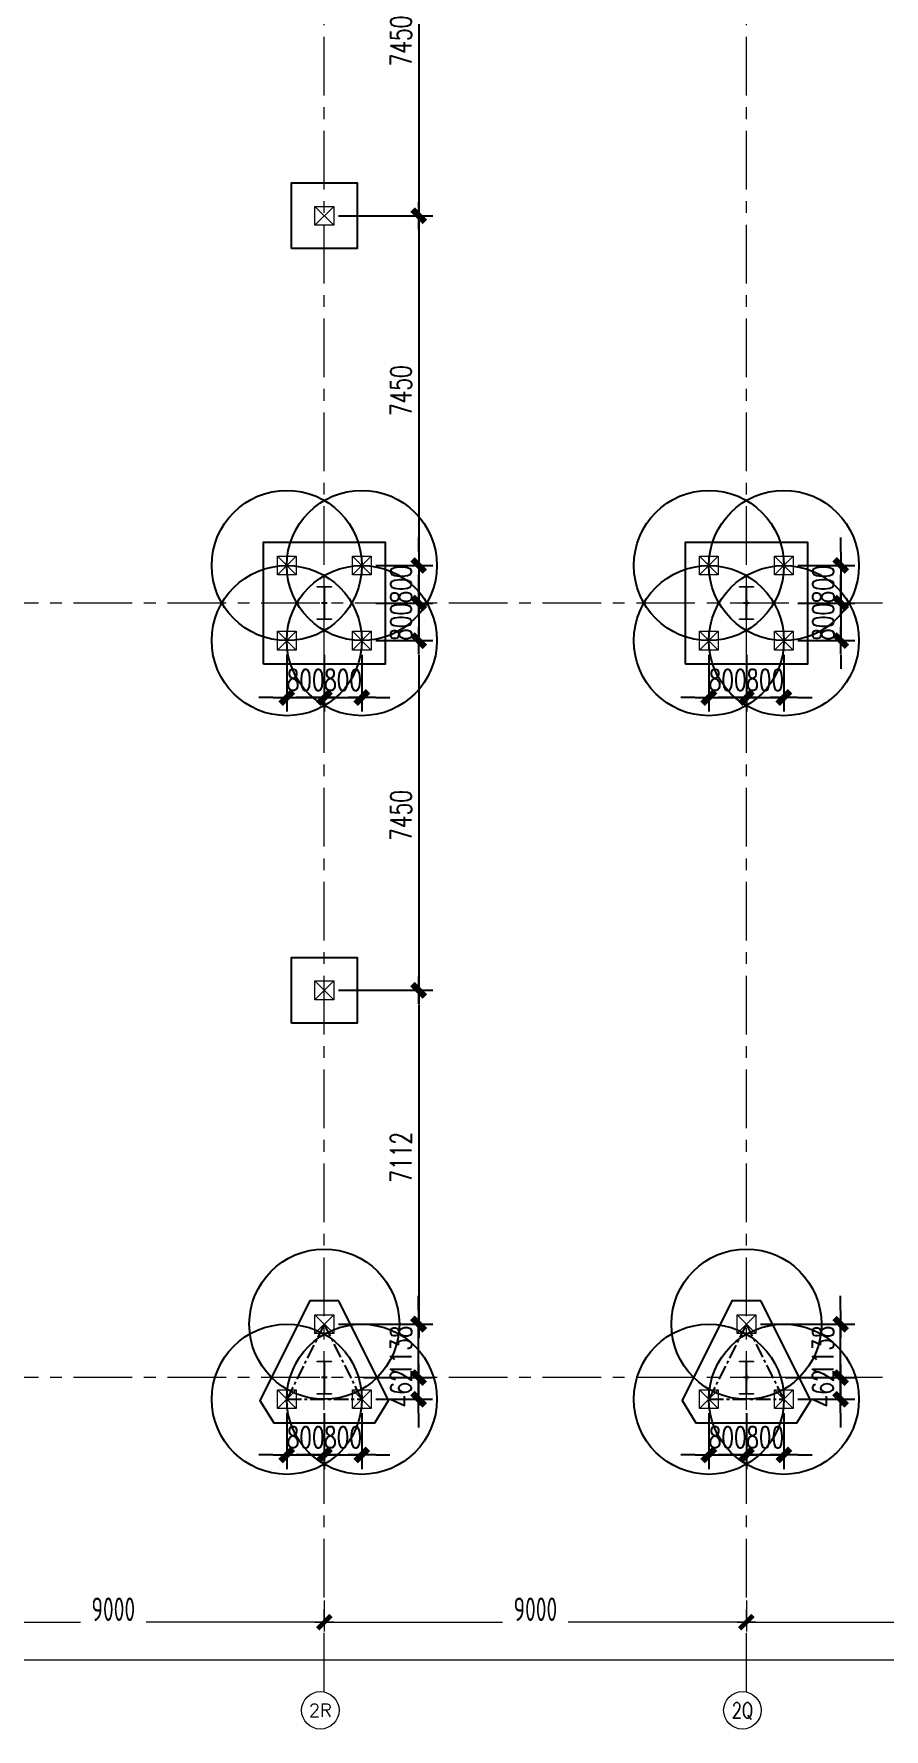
# Model space of a CAD drawing. Extents: x -1201378 to 2367219, y -619313 to 244905.
# Drawn here: x -824951 to -806821, y -71587 to -35473 of the extents above; entities that cross this region are included whole.
import ezdxf
from ezdxf.enums import TextEntityAlignment as Align

# ---------------------------------------------------------------- set-up
doc = ezdxf.new("R2010")
doc.units = 0
doc.header["$LTSCALE"] = 1000
doc.linetypes.add('CENTER', pattern=[2, 1.25, -0.25, 0.25, -0.25])
doc.layers.get('0').update_dxf_attribs({"linetype": 'CONTINUOUS'})
doc.layers.get('Defpoints').update_dxf_attribs({"linetype": 'CONTINUOUS'})
for name, color, linetype, lineweight in [('S-axis', 111, 'CONTINUOUS', 0), ('S-col', 2, 'CONTINUOUS', 0), ('S-dote', 5, 'CENTER', 0), ('S-zhuang', 1, 'CONTINUOUS', 0)]:
    doc.layers.add(name, color=color, linetype=linetype, lineweight=lineweight)
for name, color, linetype in [('S-DIMZ', 115, 'CONTINUOUS'), ('S-DOTE1', 140, 'CENTER'), ('S-HATCH1-W', 252, 'CONTINUOUS')]:
    doc.layers.add(name, color=color, linetype=linetype)
doc.styles.add('_TCH_AXIS', font='COMPLEX', dxfattribs={"bigfont": 'GBCBIG'})
doc.styles.add('SS1', font='tj-romans1.shx', dxfattribs={"width": 0.7, "bigfont": 'tj-hztxt1.shx'})
doc.styles.add('TSSD_Dimension', font='tssdeng.shx', dxfattribs={"width": 0.7, "bigfont": 'hztxt.shx'})
doc.dimstyles.new('S-150-ARCHI', dxfattribs={"dimscale": 150, "dimtxt": 3, "dimasz": 2, "dimexe": 2, "dimexo": 2, "dimgap": 1, "dimtad": 1, "dimdec": 0, "dimzin": 0, "dimdsep": 46, "dimtxsty": 'SS1', "dimblk1": 'TT', "dimblk2": 'TT', "dimsah": 1, "dimcen": 1, "dimclrd": 256, "dimclre": 256, "dimclrt": 256, "dimadec": 0, "dimazin": 0, "dimtfac": 1, "dimtdec": 0, "dimtix": 1, "dimtmove": 2, "dimatfit": 0, "dimldrblk": 'TT', "dimfxl": 2, "dimtolj": 1, "dimtzin": 0, "dimarcsym": 0})
doc.dimstyles.new('TSSD_200_200', dxfattribs={"dimtxt": 500, "dimasz": 200, "dimexe": 200, "dimexo": 500, "dimgap": 200, "dimtad": 1, "dimdec": 0, "dimzin": 0, "dimdsep": 46, "dimtxsty": 'TSSD_Dimension', "dimblk": 'ARCHTICK', "dimcen": 0, "dimdle": 200, "dimclrt": 7, "dimadec": 0, "dimazin": 0, "dimtfac": 1, "dimtdec": 0, "dimtix": 1, "dimtmove": 2, "dimatfit": 3, "dimfxl": 1, "dimtolj": 1, "dimtzin": 0, "dimarcsym": 0})

# ---------------------------------------------------------------- blocks, each defined once
blk = doc.blocks.new('_ArchTick')
at = {"color": 0, "linetype": 'ByBlock', "const_width": 0.5}
blk.add_lwpolyline([(-0.71, -0.71), (0.71, 0.71)], dxfattribs=at)
blk = doc.blocks.new('*D68')
at = {"layer": 'Defpoints', "color": 0, "transparency": 16777216}
for p in [(-227758, -268348), (-218758, -268348), (-218758, -269308)]:
    blk.add_point(p, dxfattribs=at)
at = {"layer": 'S-axis', "color": 0, "lineweight": -2, "transparency": 16777216}
for p, q in [((-227758, -268848), (-227758, -269508)), ((-218758, -268848), (-218758, -269508)), ((-227958, -269308), (-223957, -269308)), ((-218558, -269308), (-222560, -269308))]:
    blk.add_line(p, q, dxfattribs=at)
at = {"layer": 'S-axis', "color": 0, "lineweight": -2, "transparency": 16777216, "xscale": 200, "yscale": 200, "zscale": 200, "rotation": 180}
blk.add_blockref('_ArchTick', (-227758, -269308), dxfattribs=at)
at = {"layer": 'S-axis', "color": 0, "lineweight": -2, "transparency": 16777216, "xscale": 200, "yscale": 200, "zscale": 200}
blk.add_blockref('_ArchTick', (-218758, -269308), dxfattribs=at)
at = {"layer": 'S-axis', "color": 7, "transparency": 16777216, "insert": (-223258, -269033), "char_height": 500, "attachment_point": 5, "style": 'TSSD_Dimension'}
blk.add_mtext('\\A1;9000', dxfattribs=at)
blk = doc.blocks.new('*D69')
at = {"layer": 'Defpoints', "color": 0, "transparency": 16777216}
for p in [(-218758, -268348), (-209758, -268348), (-209758, -269308)]:
    blk.add_point(p, dxfattribs=at)
at = {"layer": 'S-axis', "color": 0, "lineweight": -2, "transparency": 16777216}
for p, q in [((-218758, -268848), (-218758, -269508)), ((-209758, -268848), (-209758, -269508)), ((-218958, -269308), (-214957, -269308)), ((-209558, -269308), (-213560, -269308))]:
    blk.add_line(p, q, dxfattribs=at)
at = {"layer": 'S-axis', "color": 0, "lineweight": -2, "transparency": 16777216, "xscale": 200, "yscale": 200, "zscale": 200, "rotation": 180}
blk.add_blockref('_ArchTick', (-218758, -269308), dxfattribs=at)
at = {"layer": 'S-axis', "color": 0, "lineweight": -2, "transparency": 16777216, "xscale": 200, "yscale": 200, "zscale": 200}
blk.add_blockref('_ArchTick', (-209758, -269308), dxfattribs=at)
at = {"layer": 'S-axis', "color": 7, "transparency": 16777216, "insert": (-214258, -269033), "char_height": 500, "attachment_point": 5, "style": 'TSSD_Dimension'}
blk.add_mtext('\\A1;9000', dxfattribs=at)
blk = doc.blocks.new('*D70')
at = {"layer": 'Defpoints', "color": 0, "transparency": 16777216}
for p in [(-209758, -268348), (-200758, -268348), (-200758, -269308)]:
    blk.add_point(p, dxfattribs=at)
at = {"layer": 'S-axis', "color": 0, "lineweight": -2, "transparency": 16777216}
for p, q in [((-209758, -268848), (-209758, -269508)), ((-200758, -268848), (-200758, -269508)), ((-209958, -269308), (-205957, -269308)), ((-200558, -269308), (-204560, -269308))]:
    blk.add_line(p, q, dxfattribs=at)
at = {"layer": 'S-axis', "color": 0, "lineweight": -2, "transparency": 16777216, "xscale": 200, "yscale": 200, "zscale": 200, "rotation": 180}
blk.add_blockref('_ArchTick', (-209758, -269308), dxfattribs=at)
at = {"layer": 'S-axis', "color": 0, "lineweight": -2, "transparency": 16777216, "xscale": 200, "yscale": 200, "zscale": 200}
blk.add_blockref('_ArchTick', (-200758, -269308), dxfattribs=at)
at = {"layer": 'S-axis', "color": 7, "transparency": 16777216, "insert": (-205258, -269033), "char_height": 500, "attachment_point": 5, "style": 'TSSD_Dimension'}
blk.add_mtext('\\A1;9000', dxfattribs=at)
blk = doc.blocks.new('*D92')
at = {"layer": 'Defpoints', "color": 0, "transparency": 16777216}
for p in [(-240958, -268448), (-82958, -268448), (-82958, -270108)]:
    blk.add_point(p, dxfattribs=at)
at = {"layer": 'S-axis', "color": 0, "lineweight": -2, "transparency": 16777216}
for p, q in [((-240958, -268948), (-240958, -270308)), ((-82958, -268948), (-82958, -270308)), ((-241158, -270108), (-162899, -270108)), ((-82758, -270108), (-161018, -270108))]:
    blk.add_line(p, q, dxfattribs=at)
at = {"layer": 'S-axis', "color": 0, "lineweight": -2, "transparency": 16777216, "xscale": 200, "yscale": 200, "zscale": 200, "rotation": 180}
blk.add_blockref('_ArchTick', (-240958, -270108), dxfattribs=at)
at = {"layer": 'S-axis', "color": 0, "lineweight": -2, "transparency": 16777216, "xscale": 200, "yscale": 200, "zscale": 200}
blk.add_blockref('_ArchTick', (-82958, -270108), dxfattribs=at)
at = {"layer": 'S-axis', "color": 7, "transparency": 16777216, "insert": (-161958, -269833), "char_height": 500, "attachment_point": 5, "style": 'TSSD_Dimension'}
blk.add_mtext('\\A1;158000', dxfattribs=at)
blk = doc.blocks.new('nt66')
at = {"layer": 'S-col'}
blk.add_lwpolyline([(-195790, 766820), (-195490, 766820), (-195490, 766808), (-195636, 766808), (-195636, 766132), (-195490, 766132), (-195490, 766120), (-195790, 766120), (-195790, 766132), (-195644, 766132), (-195644, 766808), (-195790, 766808)], close=True, dxfattribs=at)
blk = doc.blocks.new('33333')
for p in [(-68214, -109900), (-59214, -109900), (-68214, -126400), (-59214, -126400)]:
    blk.add_blockref('nt66', p)
blk = doc.blocks.new('S-ZHUANG-400')
at = {"layer": 'S-zhuang'}
for p, q in [((200, -200), (-200, 200)), ((-200, -200), (200, 200))]:
    blk.add_line(p, q, dxfattribs=at)
blk.add_lwpolyline([(-200, 200), (200, 200), (200, -200), (-200, -200)], close=True, dxfattribs=at)
blk = doc.blocks.new('CT4')
at = {"layer": 'Defpoints'}
for centre in [(-100831, -168442), (-99231, -168442), (-100831, -170042), (-99231, -170042)]:
    blk.add_circle(centre, 1600, dxfattribs=at)
at = {"layer": 'S-DOTE1', "ltscale": 0.25}
for p, q in [((-99971, -169242), (-100091, -169242)), ((-100031, -169182), (-100031, -169302))]:
    blk.add_line(p, q, dxfattribs=at)
at = {"layer": 'S-HATCH1-W'}
blk.add_lwpolyline([(-101331, -170542), (-101331, -167942), (-98731, -167942), (-98731, -170542)], close=True, dxfattribs=at)
at = {"layer": 'S-zhuang', "rotation": 90.00000000000001}
for p in [(-100831, -168442), (-99231, -168442), (-100831, -170042), (-99231, -170042)]:
    blk.add_blockref('S-ZHUANG-400', p, dxfattribs=at)
blk = doc.blocks.new('CT3')
at = {"layer": 'Defpoints'}
for centre in [(-101758, -256416), (-102558, -258016), (-100958, -258016)]:
    blk.add_circle(centre, 1600, dxfattribs=at)
at = {"layer": 'S-DOTE1', "ltscale": 0.25}
for p, q in [((-101698, -257554), (-101818, -257554)), ((-101758, -257494), (-101758, -257614))]:
    blk.add_line(p, q, dxfattribs=at)
at = {"layer": 'S-DOTE1', "linetype": 'CENTER', "ltscale": 0.25}
blk.add_lwpolyline([(-100958, -258016), (-101758, -256416), (-102558, -258016)], close=True, dxfattribs=at)
at = {"layer": 'S-HATCH1-W'}
blk.add_lwpolyline([(-101449, -255916), (-102067, -255916), (-103130, -258042), (-102837, -258516), (-100680, -258516), (-100387, -258042)], close=True, dxfattribs=at)
at = {"layer": 'S-zhuang', "rotation": 90.00000000000001}
for p in [(-101758, -256416), (-102558, -258016), (-100958, -258016)]:
    blk.add_blockref('S-ZHUANG-400', p, dxfattribs=at)
blk = doc.blocks.new('TT')
blk.add_line((-0.97, 0), (0.97, 0))
at = {"const_width": 0.45}
blk.add_lwpolyline([(-0.44, -0.44), (0.44, 0.44)], dxfattribs=at)
blk = doc.blocks.new('*D49')
at = {"layer": 'Defpoints', "color": 0, "transparency": 16777216}
for p in [(-810558, -48398), (-809758, -48398), (-809758, -49611)]:
    blk.add_point(p, dxfattribs=at)
at = {"layer": 'S-DIMZ', "lineweight": -2, "transparency": 16777216}
for p, q in [((-810558, -48698), (-810558, -49911)), ((-809758, -48698), (-809758, -49911)), ((-810858, -49611), (-811158, -49611)), ((-810558, -49611), (-809758, -49611)), ((-809458, -49611), (-809158, -49611))]:
    blk.add_line(p, q, dxfattribs=at)
at = {"layer": 'S-DIMZ', "lineweight": -2, "transparency": 16777216, "xscale": 300, "yscale": 300, "zscale": 300}
blk.add_blockref('TT', (-810558, -49611), dxfattribs=at)
at = {"layer": 'S-DIMZ', "lineweight": -2, "transparency": 16777216, "xscale": 300, "yscale": 300, "zscale": 300, "rotation": 180}
blk.add_blockref('TT', (-809758, -49611), dxfattribs=at)
at = {"layer": 'S-DIMZ', "transparency": 16777216, "insert": (-810158, -49236), "char_height": 450, "attachment_point": 5, "style": 'SS1'}
blk.add_mtext('\\A1;800', dxfattribs=at)
blk = doc.blocks.new('*D50')
at = {"layer": 'Defpoints', "color": 0, "transparency": 16777216}
for p in [(-809758, -48398), (-808958, -48398), (-808958, -49611)]:
    blk.add_point(p, dxfattribs=at)
at = {"layer": 'S-DIMZ', "lineweight": -2, "transparency": 16777216}
for p, q in [((-809758, -48698), (-809758, -49911)), ((-808958, -48698), (-808958, -49911)), ((-810058, -49611), (-810358, -49611)), ((-809758, -49611), (-808958, -49611)), ((-808658, -49611), (-808358, -49611))]:
    blk.add_line(p, q, dxfattribs=at)
at = {"layer": 'S-DIMZ', "lineweight": -2, "transparency": 16777216, "xscale": 300, "yscale": 300, "zscale": 300}
blk.add_blockref('TT', (-809758, -49611), dxfattribs=at)
at = {"layer": 'S-DIMZ', "lineweight": -2, "transparency": 16777216, "xscale": 300, "yscale": 300, "zscale": 300, "rotation": 180}
blk.add_blockref('TT', (-808958, -49611), dxfattribs=at)
at = {"layer": 'S-DIMZ', "transparency": 16777216, "insert": (-809358, -49236), "char_height": 450, "attachment_point": 5, "style": 'SS1'}
blk.add_mtext('\\A1;800', dxfattribs=at)
blk = doc.blocks.new('*D47')
at = {"layer": 'Defpoints', "color": 0, "transparency": 16777216}
for p in [(-808958, -46798), (-808958, -47598), (-807746, -47598)]:
    blk.add_point(p, dxfattribs=at)
at = {"layer": 'S-DIMZ', "lineweight": -2, "transparency": 16777216}
for p, q in [((-807746, -46498), (-807746, -46198)), ((-808658, -46798), (-807446, -46798)), ((-807746, -46798), (-807746, -47598)), ((-808658, -47598), (-807446, -47598)), ((-807746, -47898), (-807746, -48198))]:
    blk.add_line(p, q, dxfattribs=at)
at = {"layer": 'S-DIMZ', "lineweight": -2, "transparency": 16777216, "xscale": 300, "yscale": 300, "zscale": 300}
for p, rotation in [((-807746, -46798), 270), ((-807746, -47598), 90)]:
    blk.add_blockref('TT', p, dxfattribs=dict(at, rotation=rotation))
at = {"layer": 'S-DIMZ', "transparency": 16777216, "insert": (-808121, -47198), "char_height": 450, "attachment_point": 5, "rotation": 90, "style": 'SS1'}
blk.add_mtext('\\A1;800', dxfattribs=at)
blk = doc.blocks.new('*D48')
at = {"layer": 'Defpoints', "color": 0, "transparency": 16777216}
for p in [(-808958, -47598), (-808958, -48398), (-807746, -48398)]:
    blk.add_point(p, dxfattribs=at)
at = {"layer": 'S-DIMZ', "lineweight": -2, "transparency": 16777216}
for p, q in [((-807746, -47298), (-807746, -46998)), ((-808658, -47598), (-807446, -47598)), ((-807746, -47598), (-807746, -48398)), ((-808658, -48398), (-807446, -48398)), ((-807746, -48698), (-807746, -48998))]:
    blk.add_line(p, q, dxfattribs=at)
at = {"layer": 'S-DIMZ', "lineweight": -2, "transparency": 16777216, "xscale": 300, "yscale": 300, "zscale": 300}
for p, rotation in [((-807746, -47598), 270), ((-807746, -48398), 90)]:
    blk.add_blockref('TT', p, dxfattribs=dict(at, rotation=rotation))
at = {"layer": 'S-DIMZ', "transparency": 16777216, "insert": (-808121, -47998), "char_height": 450, "attachment_point": 5, "rotation": 90, "style": 'SS1'}
blk.add_mtext('\\A1;800', dxfattribs=at)
blk = doc.blocks.new('*D57')
at = {"layer": 'Defpoints', "color": 0, "transparency": 16777216}
for p in [(-810558, -64560), (-809758, -64560), (-809758, -65746)]:
    blk.add_point(p, dxfattribs=at)
at = {"layer": 'S-DIMZ', "lineweight": -2, "transparency": 16777216}
for p, q in [((-810558, -64860), (-810558, -66046)), ((-809758, -64860), (-809758, -66046)), ((-810858, -65746), (-811158, -65746)), ((-810558, -65746), (-809758, -65746)), ((-809458, -65746), (-809158, -65746))]:
    blk.add_line(p, q, dxfattribs=at)
at = {"layer": 'S-DIMZ', "lineweight": -2, "transparency": 16777216, "xscale": 300, "yscale": 300, "zscale": 300}
blk.add_blockref('TT', (-810558, -65746), dxfattribs=at)
at = {"layer": 'S-DIMZ', "lineweight": -2, "transparency": 16777216, "xscale": 300, "yscale": 300, "zscale": 300, "rotation": 180}
blk.add_blockref('TT', (-809758, -65746), dxfattribs=at)
at = {"layer": 'S-DIMZ', "transparency": 16777216, "insert": (-810158, -65371), "char_height": 450, "attachment_point": 5, "style": 'SS1'}
blk.add_mtext('\\A1;800', dxfattribs=at)
blk = doc.blocks.new('*D58')
at = {"layer": 'Defpoints', "color": 0, "transparency": 16777216}
for p in [(-809758, -64560), (-808958, -64560), (-808958, -65746)]:
    blk.add_point(p, dxfattribs=at)
at = {"layer": 'S-DIMZ', "lineweight": -2, "transparency": 16777216}
for p, q in [((-809758, -64860), (-809758, -66046)), ((-808958, -64860), (-808958, -66046)), ((-810058, -65746), (-810358, -65746)), ((-809758, -65746), (-808958, -65746)), ((-808658, -65746), (-808358, -65746))]:
    blk.add_line(p, q, dxfattribs=at)
at = {"layer": 'S-DIMZ', "lineweight": -2, "transparency": 16777216, "xscale": 300, "yscale": 300, "zscale": 300}
blk.add_blockref('TT', (-809758, -65746), dxfattribs=at)
at = {"layer": 'S-DIMZ', "lineweight": -2, "transparency": 16777216, "xscale": 300, "yscale": 300, "zscale": 300, "rotation": 180}
blk.add_blockref('TT', (-808958, -65746), dxfattribs=at)
at = {"layer": 'S-DIMZ', "transparency": 16777216, "insert": (-809358, -65371), "char_height": 450, "attachment_point": 5, "style": 'SS1'}
blk.add_mtext('\\A1;800', dxfattribs=at)
blk = doc.blocks.new('*D401')
at = {"layer": 'Defpoints', "color": 0, "transparency": 16777216}
for p in [(-819558, -48398), (-818758, -48398), (-818758, -49611)]:
    blk.add_point(p, dxfattribs=at)
at = {"layer": 'S-DIMZ', "lineweight": -2, "transparency": 16777216}
for p, q in [((-819558, -48698), (-819558, -49911)), ((-818758, -48698), (-818758, -49911)), ((-819858, -49611), (-820158, -49611)), ((-819558, -49611), (-818758, -49611)), ((-818458, -49611), (-818158, -49611))]:
    blk.add_line(p, q, dxfattribs=at)
at = {"layer": 'S-DIMZ', "lineweight": -2, "transparency": 16777216, "xscale": 300, "yscale": 300, "zscale": 300}
blk.add_blockref('TT', (-819558, -49611), dxfattribs=at)
at = {"layer": 'S-DIMZ', "lineweight": -2, "transparency": 16777216, "xscale": 300, "yscale": 300, "zscale": 300, "rotation": 180}
blk.add_blockref('TT', (-818758, -49611), dxfattribs=at)
at = {"layer": 'S-DIMZ', "transparency": 16777216, "insert": (-819158, -49236), "char_height": 450, "attachment_point": 5, "style": 'SS1'}
blk.add_mtext('\\A1;800', dxfattribs=at)
blk = doc.blocks.new('*D402')
at = {"layer": 'Defpoints', "color": 0, "transparency": 16777216}
for p in [(-818758, -48398), (-817958, -48398), (-817958, -49611)]:
    blk.add_point(p, dxfattribs=at)
at = {"layer": 'S-DIMZ', "lineweight": -2, "transparency": 16777216}
for p, q in [((-818758, -48698), (-818758, -49911)), ((-817958, -48698), (-817958, -49911)), ((-819058, -49611), (-819358, -49611)), ((-818758, -49611), (-817958, -49611)), ((-817658, -49611), (-817358, -49611))]:
    blk.add_line(p, q, dxfattribs=at)
at = {"layer": 'S-DIMZ', "lineweight": -2, "transparency": 16777216, "xscale": 300, "yscale": 300, "zscale": 300}
blk.add_blockref('TT', (-818758, -49611), dxfattribs=at)
at = {"layer": 'S-DIMZ', "lineweight": -2, "transparency": 16777216, "xscale": 300, "yscale": 300, "zscale": 300, "rotation": 180}
blk.add_blockref('TT', (-817958, -49611), dxfattribs=at)
at = {"layer": 'S-DIMZ', "transparency": 16777216, "insert": (-818358, -49236), "char_height": 450, "attachment_point": 5, "style": 'SS1'}
blk.add_mtext('\\A1;800', dxfattribs=at)
blk = doc.blocks.new('*D403')
at = {"layer": 'Defpoints', "color": 0, "transparency": 16777216}
for p in [(-817958, -46798), (-817958, -47598), (-816746, -47598)]:
    blk.add_point(p, dxfattribs=at)
at = {"layer": 'S-DIMZ', "lineweight": -2, "transparency": 16777216}
for p, q in [((-816746, -46498), (-816746, -46198)), ((-817658, -46798), (-816446, -46798)), ((-816746, -46798), (-816746, -47598)), ((-817658, -47598), (-816446, -47598)), ((-816746, -47898), (-816746, -48198))]:
    blk.add_line(p, q, dxfattribs=at)
at = {"layer": 'S-DIMZ', "lineweight": -2, "transparency": 16777216, "xscale": 300, "yscale": 300, "zscale": 300}
for p, rotation in [((-816746, -46798), 270), ((-816746, -47598), 90)]:
    blk.add_blockref('TT', p, dxfattribs=dict(at, rotation=rotation))
at = {"layer": 'S-DIMZ', "transparency": 16777216, "insert": (-817121, -47198), "char_height": 450, "attachment_point": 5, "rotation": 90, "style": 'SS1'}
blk.add_mtext('\\A1;800', dxfattribs=at)
blk = doc.blocks.new('*D404')
at = {"layer": 'Defpoints', "color": 0, "transparency": 16777216}
for p in [(-817958, -47598), (-817958, -48398), (-816746, -48398)]:
    blk.add_point(p, dxfattribs=at)
at = {"layer": 'S-DIMZ', "lineweight": -2, "transparency": 16777216}
for p, q in [((-816746, -47298), (-816746, -46998)), ((-817658, -47598), (-816446, -47598)), ((-816746, -47598), (-816746, -48398)), ((-817658, -48398), (-816446, -48398)), ((-816746, -48698), (-816746, -48998))]:
    blk.add_line(p, q, dxfattribs=at)
at = {"layer": 'S-DIMZ', "lineweight": -2, "transparency": 16777216, "xscale": 300, "yscale": 300, "zscale": 300}
for p, rotation in [((-816746, -47598), 270), ((-816746, -48398), 90)]:
    blk.add_blockref('TT', p, dxfattribs=dict(at, rotation=rotation))
at = {"layer": 'S-DIMZ', "transparency": 16777216, "insert": (-817121, -47998), "char_height": 450, "attachment_point": 5, "rotation": 90, "style": 'SS1'}
blk.add_mtext('\\A1;800', dxfattribs=at)
blk = doc.blocks.new('*D414')
at = {"layer": 'Defpoints', "color": 0, "transparency": 16777216}
for p in [(-819558, -64560), (-818758, -64560), (-818758, -65746)]:
    blk.add_point(p, dxfattribs=at)
at = {"layer": 'S-DIMZ', "lineweight": -2, "transparency": 16777216}
for p, q in [((-819558, -64860), (-819558, -66046)), ((-818758, -64860), (-818758, -66046)), ((-819858, -65746), (-820158, -65746)), ((-819558, -65746), (-818758, -65746)), ((-818458, -65746), (-818158, -65746))]:
    blk.add_line(p, q, dxfattribs=at)
at = {"layer": 'S-DIMZ', "lineweight": -2, "transparency": 16777216, "xscale": 300, "yscale": 300, "zscale": 300}
blk.add_blockref('TT', (-819558, -65746), dxfattribs=at)
at = {"layer": 'S-DIMZ', "lineweight": -2, "transparency": 16777216, "xscale": 300, "yscale": 300, "zscale": 300, "rotation": 180}
blk.add_blockref('TT', (-818758, -65746), dxfattribs=at)
at = {"layer": 'S-DIMZ', "transparency": 16777216, "insert": (-819158, -65371), "char_height": 450, "attachment_point": 5, "style": 'SS1'}
blk.add_mtext('\\A1;800', dxfattribs=at)
blk = doc.blocks.new('*D415')
at = {"layer": 'Defpoints', "color": 0, "transparency": 16777216}
for p in [(-818758, -64560), (-817958, -64560), (-817958, -65746)]:
    blk.add_point(p, dxfattribs=at)
at = {"layer": 'S-DIMZ', "lineweight": -2, "transparency": 16777216}
for p, q in [((-818758, -64860), (-818758, -66046)), ((-817958, -64860), (-817958, -66046)), ((-819058, -65746), (-819358, -65746)), ((-818758, -65746), (-817958, -65746)), ((-817658, -65746), (-817358, -65746))]:
    blk.add_line(p, q, dxfattribs=at)
at = {"layer": 'S-DIMZ', "lineweight": -2, "transparency": 16777216, "xscale": 300, "yscale": 300, "zscale": 300}
blk.add_blockref('TT', (-818758, -65746), dxfattribs=at)
at = {"layer": 'S-DIMZ', "lineweight": -2, "transparency": 16777216, "xscale": 300, "yscale": 300, "zscale": 300, "rotation": 180}
blk.add_blockref('TT', (-817958, -65746), dxfattribs=at)
at = {"layer": 'S-DIMZ', "transparency": 16777216, "insert": (-818358, -65371), "char_height": 450, "attachment_point": 5, "style": 'SS1'}
blk.add_mtext('\\A1;800', dxfattribs=at)
blk = doc.blocks.new('*D416')
at = {"layer": 'Defpoints', "color": 0, "transparency": 16777216}
for p in [(-818225, -64098), (-816749, -64098), (-817958, -64560)]:
    blk.add_point(p, dxfattribs=at)
at = {"layer": 'S-DIMZ', "lineweight": -2, "transparency": 16777216}
for p, q in [((-816749, -63798), (-816749, -63498)), ((-817925, -64098), (-816449, -64098)), ((-816749, -64560), (-816749, -64098)), ((-817658, -64560), (-816449, -64560)), ((-816749, -64860), (-816749, -65160))]:
    blk.add_line(p, q, dxfattribs=at)
at = {"layer": 'S-DIMZ', "lineweight": -2, "transparency": 16777216, "xscale": 300, "yscale": 300, "zscale": 300}
for p, rotation in [((-816749, -64098), 270), ((-816749, -64560), 90)]:
    blk.add_blockref('TT', p, dxfattribs=dict(at, rotation=rotation))
at = {"layer": 'S-DIMZ', "transparency": 16777216, "insert": (-817124, -64329), "char_height": 450, "attachment_point": 5, "rotation": 90, "style": 'SS1'}
blk.add_mtext('\\A1;462', dxfattribs=at)
blk = doc.blocks.new('*D417')
at = {"layer": 'Defpoints', "color": 0, "transparency": 16777216}
for p in [(-818758, -62960), (-816749, -62960), (-818225, -64098)]:
    blk.add_point(p, dxfattribs=at)
at = {"layer": 'S-DIMZ', "lineweight": -2, "transparency": 16777216}
for p, q in [((-816749, -62660), (-816749, -62360)), ((-818458, -62960), (-816449, -62960)), ((-816749, -64098), (-816749, -62960)), ((-817925, -64098), (-816449, -64098)), ((-816749, -64398), (-816749, -64698))]:
    blk.add_line(p, q, dxfattribs=at)
at = {"layer": 'S-DIMZ', "lineweight": -2, "transparency": 16777216, "xscale": 300, "yscale": 300, "zscale": 300}
for p, rotation in [((-816749, -62960), 270), ((-816749, -64098), 90)]:
    blk.add_blockref('TT', p, dxfattribs=dict(at, rotation=rotation))
at = {"layer": 'S-DIMZ', "transparency": 16777216, "insert": (-817124, -63529), "char_height": 450, "attachment_point": 5, "rotation": 90, "style": 'SS1'}
blk.add_mtext('\\A1;1138', dxfattribs=at)
blk = doc.blocks.new('CT1')
at = {"layer": 'S-HATCH1-W'}
blk.add_lwpolyline([(-91607, -249948), (-91607, -248548), (-90207, -248548), (-90207, -249948)], close=True, dxfattribs=at)
at = {"layer": 'S-zhuang', "rotation": 90.00000000000001}
blk.add_blockref('S-ZHUANG-400', (-90907, -249248), dxfattribs=at)
blk = doc.blocks.new('*D1154')
at = {"layer": 'Defpoints', "color": 0, "transparency": 16777216}
for p in [(-817958, -31898), (-818758, -39348), (-816746, -39348)]:
    blk.add_point(p, dxfattribs=at)
at = {"layer": 'S-DIMZ', "lineweight": -2, "transparency": 16777216}
for p, q in [((-817658, -31898), (-816446, -31898)), ((-816746, -32198), (-816746, -39048)), ((-818458, -39348), (-816446, -39348))]:
    blk.add_line(p, q, dxfattribs=at)
at = {"layer": 'S-DIMZ', "lineweight": -2, "transparency": 16777216, "xscale": 300, "yscale": 300, "zscale": 300}
for p, rotation in [((-816746, -31898), 90), ((-816746, -39348), 270)]:
    blk.add_blockref('TT', p, dxfattribs=dict(at, rotation=rotation))
at = {"layer": 'S-DIMZ', "transparency": 16777216, "insert": (-817121, -35623), "char_height": 450, "attachment_point": 5, "rotation": 90, "style": 'SS1'}
blk.add_mtext('\\A1;7450', dxfattribs=at)
blk = doc.blocks.new('*D1155')
at = {"layer": 'Defpoints', "color": 0, "transparency": 16777216}
for p in [(-818758, -39348), (-817958, -46798), (-816746, -46798)]:
    blk.add_point(p, dxfattribs=at)
at = {"layer": 'S-DIMZ', "lineweight": -2, "transparency": 16777216}
for p, q in [((-818458, -39348), (-816446, -39348)), ((-816746, -39648), (-816746, -46498)), ((-817658, -46798), (-816446, -46798))]:
    blk.add_line(p, q, dxfattribs=at)
at = {"layer": 'S-DIMZ', "lineweight": -2, "transparency": 16777216, "xscale": 300, "yscale": 300, "zscale": 300}
for p, rotation in [((-816746, -39348), 90), ((-816746, -46798), 270)]:
    blk.add_blockref('TT', p, dxfattribs=dict(at, rotation=rotation))
at = {"layer": 'S-DIMZ', "transparency": 16777216, "insert": (-817121, -43073), "char_height": 450, "attachment_point": 5, "rotation": 90, "style": 'SS1'}
blk.add_mtext('\\A1;7450', dxfattribs=at)
blk = doc.blocks.new('*D1156')
at = {"layer": 'Defpoints', "color": 0, "transparency": 16777216}
for p in [(-817958, -48398), (-818758, -55848), (-816746, -55848)]:
    blk.add_point(p, dxfattribs=at)
at = {"layer": 'S-DIMZ', "lineweight": -2, "transparency": 16777216}
for p, q in [((-817658, -48398), (-816446, -48398)), ((-816746, -48698), (-816746, -55548)), ((-818458, -55848), (-816446, -55848))]:
    blk.add_line(p, q, dxfattribs=at)
at = {"layer": 'S-DIMZ', "lineweight": -2, "transparency": 16777216, "xscale": 300, "yscale": 300, "zscale": 300}
for p, rotation in [((-816746, -48398), 90), ((-816746, -55848), 270)]:
    blk.add_blockref('TT', p, dxfattribs=dict(at, rotation=rotation))
at = {"layer": 'S-DIMZ', "transparency": 16777216, "insert": (-817121, -52123), "char_height": 450, "attachment_point": 5, "rotation": 90, "style": 'SS1'}
blk.add_mtext('\\A1;7450', dxfattribs=at)
blk = doc.blocks.new('*D1157')
at = {"layer": 'Defpoints', "color": 0, "transparency": 16777216}
for p in [(-818758, -55848), (-818758, -62960), (-816746, -62960)]:
    blk.add_point(p, dxfattribs=at)
at = {"layer": 'S-DIMZ', "lineweight": -2, "transparency": 16777216}
for p, q in [((-818458, -55848), (-816446, -55848)), ((-816746, -56148), (-816746, -62660)), ((-818458, -62960), (-816446, -62960))]:
    blk.add_line(p, q, dxfattribs=at)
at = {"layer": 'S-DIMZ', "lineweight": -2, "transparency": 16777216, "xscale": 300, "yscale": 300, "zscale": 300}
for p, rotation in [((-816746, -55848), 90), ((-816746, -62960), 270)]:
    blk.add_blockref('TT', p, dxfattribs=dict(at, rotation=rotation))
at = {"layer": 'S-DIMZ', "transparency": 16777216, "insert": (-817121, -59404), "char_height": 450, "attachment_point": 5, "rotation": 90, "style": 'SS1'}
blk.add_mtext('\\A1;7112', dxfattribs=at)
blk = doc.blocks.new('*D1250')
at = {"layer": 'Defpoints', "color": 0, "transparency": 16777216}
for p in [(-809225, -64098), (-807749, -64098), (-808958, -64560)]:
    blk.add_point(p, dxfattribs=at)
at = {"layer": 'S-DIMZ', "lineweight": -2, "transparency": 16777216}
for p, q in [((-807749, -63798), (-807749, -63498)), ((-808925, -64098), (-807449, -64098)), ((-807749, -64560), (-807749, -64098)), ((-808658, -64560), (-807449, -64560)), ((-807749, -64860), (-807749, -65160))]:
    blk.add_line(p, q, dxfattribs=at)
at = {"layer": 'S-DIMZ', "lineweight": -2, "transparency": 16777216, "xscale": 300, "yscale": 300, "zscale": 300}
for p, rotation in [((-807749, -64098), 270), ((-807749, -64560), 90)]:
    blk.add_blockref('TT', p, dxfattribs=dict(at, rotation=rotation))
at = {"layer": 'S-DIMZ', "transparency": 16777216, "insert": (-808124, -64329), "char_height": 450, "attachment_point": 5, "rotation": 90, "style": 'SS1'}
blk.add_mtext('\\A1;462', dxfattribs=at)
blk = doc.blocks.new('*D1251')
at = {"layer": 'Defpoints', "color": 0, "transparency": 16777216}
for p in [(-809758, -62960), (-807749, -62960), (-809225, -64098)]:
    blk.add_point(p, dxfattribs=at)
at = {"layer": 'S-DIMZ', "lineweight": -2, "transparency": 16777216}
for p, q in [((-807749, -62660), (-807749, -62360)), ((-809458, -62960), (-807449, -62960)), ((-807749, -64098), (-807749, -62960)), ((-808925, -64098), (-807449, -64098)), ((-807749, -64398), (-807749, -64698))]:
    blk.add_line(p, q, dxfattribs=at)
at = {"layer": 'S-DIMZ', "lineweight": -2, "transparency": 16777216, "xscale": 300, "yscale": 300, "zscale": 300}
for p, rotation in [((-807749, -62960), 270), ((-807749, -64098), 90)]:
    blk.add_blockref('TT', p, dxfattribs=dict(at, rotation=rotation))
at = {"layer": 'S-DIMZ', "transparency": 16777216, "insert": (-808124, -63529), "char_height": 450, "attachment_point": 5, "rotation": 90, "style": 'SS1'}
blk.add_mtext('\\A1;1138', dxfattribs=at)
blk = doc.blocks.new('2#轴网')
at = {"layer": 'S-axis'}
for centre in [(-218843.4, -271187), (-209843.4, -271187)]:
    blk.add_circle(centre, 400, dxfattribs=at)
at = {"layer": 'S-dote'}
for p, q in [((-218758.5, -270787), (-218758.5, -175298.2)), ((-209758.5, -270787), (-209758.5, -175298.2)), ((-74854.3, -247598.2), (-251154.3, -247598.2)), ((-74854.3, -264098.2), (-251154.3, -264098.2))]:
    blk.add_line(p, q, dxfattribs=at)
at = {"layer": 'S-axis', "style": '_TCH_AXIS'}
blk.add_text('2R', height=270.86, dxfattribs=at).set_placement((-219088.4, -271322.5), (-218598.3, -271322.5), align=Align.FIT)
at = {"layer": 'S-axis', "style": '_TCH_AXIS', "width": 0.807692}
blk.add_text('2Q', height=327.87, dxfattribs=at).set_placement((-210070.4, -271351), (-209616.4, -271351), align=Align.FIT)
at = {"layer": 'S-axis'}
for base, p1, p2, picture, middle in [((-82958.5, -270108.2), (-240958.5, -268448.2), (-82958.5, -268448.2), '*D92', (-161958.5, -269833.2)), ((-218758.5, -269308.2), (-227758.5, -268348.2), (-218758.5, -268348.2), '*D68', (-223258.5, -269033.2)), ((-209758.5, -269308.2), (-218758.5, -268348.2), (-209758.5, -268348.2), '*D69', (-214258.5, -269033.2)), ((-200758.5, -269308.2), (-209758.5, -268348.2), (-200758.5, -268348.2), '*D70', (-205258.5, -269033.2))]:
    dim = blk.add_linear_dim(base=base, p1=p1, p2=p2, angle=0, dimstyle='TSSD_200_200', dxfattribs=at)
    dim.commit()
    dim.dimension.update_dxf_attribs({"geometry": picture, "text_midpoint": middle, "dimtype": 161})

msp = doc.modelspace()

# ---------------------------------------------------------------- block references
at = {"layer": 'S-axis'}
msp.add_blockref('2#轴网', (-600000, 200000), dxfattribs=at)
at = {"layer": 'S-col'}
msp.add_blockref('33333', (-554904.3, -704168.2), dxfattribs=at)
at = {"layer": 'S-zhuang'}
for name, p in [('CT1', (-727851, 209900)), ('CT4', (-718727.3, 121643.8)), ('CT4', (-709727.3, 121643.8)), ('CT1', (-727851, 193400)), ('CT3', (-717000, 193456)), ('CT3', (-708000, 193456))]:
    msp.add_blockref(name, p, dxfattribs=at)

# ---------------------------------------------------------------- dimensions: what is measured, and where the dimension line sits
at = {"layer": 'S-DIMZ'}
for base, p1, p2, picture, middle in [((-816746, -39348.2), (-817958.5, -31898.2), (-818758.5, -39348.2), '*D1154', (-817121, -35623.2)), ((-816746, -46798.2), (-818758.5, -39348.2), (-817958.4, -46798.2), '*D1155', (-817121, -43073.2)), ((-816746, -55848.2), (-817958.5, -48398.2), (-818758.5, -55848.2), '*D1156', (-817121, -52123.2)), ((-816746, -62960.1), (-818758.5, -55848.2), (-818758.5, -62960.1), '*D1157', (-817121, -59404.1)), ((-816748.9, -62960.1), (-818225.1, -64098.2), (-818758.5, -62960.1), '*D417', (-817123.9, -63529.1)), ((-807748.9, -62960.1), (-809225.1, -64098.2), (-809758.5, -62960.1), '*D1251', (-808123.9, -63529.1)), ((-816748.9, -64098.2), (-817958.5, -64560.1), (-818225.1, -64098.2), '*D416', (-817123.9, -64329.1)), ((-807748.9, -64098.2), (-808958.5, -64560.1), (-809225.1, -64098.2), '*D1250', (-808123.9, -64329.1))]:
    dim = msp.add_linear_dim(base=base, p1=p1, p2=p2, angle=90, dimstyle='S-150-ARCHI', dxfattribs=at)
    dim.commit()
    dim.dimension.update_dxf_attribs({"geometry": picture, "text_midpoint": middle})
for base, p1, p2, picture, middle in [((-816746, -47598.1), (-817958.4, -46798.2), (-817958.4, -47598.1), '*D403', (-817121, -47198.2)), ((-807746, -47598.1), (-808958.4, -46798.2), (-808958.4, -47598.1), '*D47', (-808121, -47198.2)), ((-816746, -48398.2), (-817958.4, -47598.1), (-817958.4, -48398.2), '*D404', (-817121, -47998.2)), ((-807746, -48398.2), (-808958.4, -47598.1), (-808958.4, -48398.2), '*D48', (-808121, -47998.2))]:
    dim = msp.add_linear_dim(base=base, p1=p1, p2=p2, angle=270, dimstyle='S-150-ARCHI', override={"dimexo": 2}, dxfattribs=at)
    dim.commit()
    dim.dimension.update_dxf_attribs({"geometry": picture, "text_midpoint": middle})
for base, p1, p2, picture, middle in [((-818758.5, -49610.6), (-819558.4, -48398.2), (-818758.5, -48398.2), '*D401', (-819158.4, -49235.6)), ((-817958.4, -49610.6), (-818758.5, -48398.2), (-817958.4, -48398.2), '*D402', (-818358.4, -49235.6)), ((-809758.5, -49610.6), (-810558.4, -48398.2), (-809758.5, -48398.2), '*D49', (-810158.4, -49235.6)), ((-808958.4, -49610.6), (-809758.5, -48398.2), (-808958.4, -48398.2), '*D50', (-809358.4, -49235.6))]:
    dim = msp.add_linear_dim(base=base, p1=p1, p2=p2, dimstyle='S-150-ARCHI', override={"dimexo": 2}, dxfattribs=at)
    dim.commit()
    dim.dimension.update_dxf_attribs({"geometry": picture, "text_midpoint": middle})
for base, p1, p2, picture, middle in [((-818758.5, -65746.3), (-819558.5, -64560.1), (-818758.5, -64560.1), '*D414', (-819158.5, -65371.3)), ((-817958.5, -65746.3), (-818758.5, -64560.1), (-817958.5, -64560.1), '*D415', (-818358.5, -65371.3)), ((-809758.5, -65746.3), (-810558.5, -64560.1), (-809758.5, -64560.1), '*D57', (-810158.5, -65371.3)), ((-808958.5, -65746.3), (-809758.5, -64560.1), (-808958.5, -64560.1), '*D58', (-809358.5, -65371.3))]:
    dim = msp.add_linear_dim(base=base, p1=p1, p2=p2, dimstyle='S-150-ARCHI', dxfattribs=at)
    dim.commit()
    dim.dimension.update_dxf_attribs({"geometry": picture, "text_midpoint": middle})

doc.saveas('drawing.dxf')
